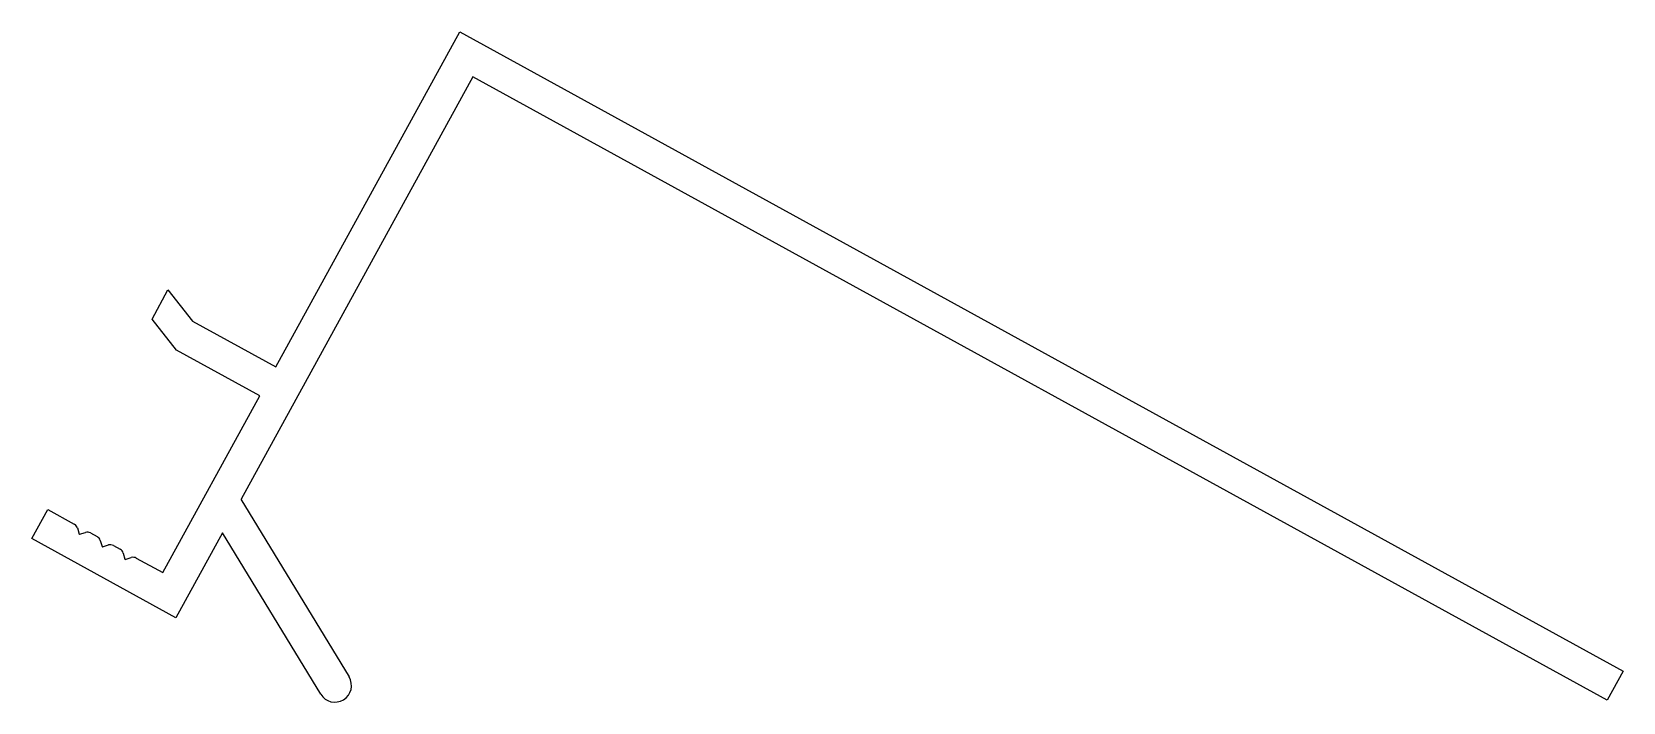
# Model space of a CAD drawing. Extents: x -26.9 to 34, y 0.3 to 26.
import ezdxf

# ---------------------------------------------------------------- set-up
doc = ezdxf.new("R2010")
doc.units = 0
doc.layers.add('1', color=7, linetype='CONTINUOUS')

msp = doc.modelspace()

# ---------------------------------------------------------------- linework, layer by layer
at = {"layer": '1', "color": 7, "linetype": 'CONTINUOUS'}
for p, q in [((-17.53, 13.148), (-10.49, 25.963)), ((-10.49, 25.963), (34.019, 1.51)), ((-9.988, 24.238), (-18.863, 8.085)), ((33.408, 0.397), (-9.988, 24.238)), ((-22.268, 14.976), (-21.657, 16.089)), ((-21.657, 16.089), (-20.716, 14.898)), ((-21.327, 13.785), (-22.268, 14.976)), ((-20.716, 14.898), (-17.53, 13.148)), ((-18.142, 12.035), (-21.327, 13.785)), ((-21.856, 5.273), (-18.142, 12.035)), ((-18.866, 8.09), (-14.729, 1.284)), ((-26.866, 6.577), (-26.255, 7.69)), ((-26.255, 7.69), (-25.242, 7.133)), ((-25.242, 7.133), (-25.242, 7.133)), ((-25.122, 6.984), (-25.054, 6.752)), ((-25.045, 6.746), (-24.812, 6.814)), ((-24.622, 6.793), (-24.365, 6.652)), ((-19.568, 6.8), (-21.355, 3.549)), ((-15.814, 0.624), (-19.568, 6.8)), ((-21.355, 3.549), (-26.866, 6.577)), ((-24.246, 6.502), (-24.178, 6.27)), ((-24.168, 6.265), (-23.936, 6.332)), ((-23.746, 6.311), (-23.489, 6.17)), ((-23.369, 6.021), (-23.302, 5.789)), ((-23.292, 5.783), (-23.059, 5.851)), ((-22.869, 5.83), (-21.856, 5.273)), ((34.019, 1.51), (33.408, 0.397))]:
    msp.add_line(p, q, dxfattribs=at)
for centre, radius, start, end in [((-25.362, 6.914), 0.25, 16.21646, 61.21646), ((-25.047, 6.754), 0.008, 196.21646, 286.21646), ((-24.742, 6.574), 0.25, 61.21646, 106.21646), ((-24.486, 6.433), 0.25, 16.21646, 61.21646), ((-24.17, 6.272), 0.008, 196.21646, 286.21646), ((-23.866, 6.092), 0.25, 61.21646, 106.21646), ((-23.609, 5.951), 0.25, 16.21646, 61.21646), ((-23.294, 5.791), 0.008, 196.21646, 286.21646), ((-22.99, 5.611), 0.25, 61.21646, 106.21646), ((-15.271, 0.954), 0.635, 211.29399, 31.29399)]:
    msp.add_arc(centre, radius, start, end, dxfattribs=at)

doc.saveas('drawing.dxf')
